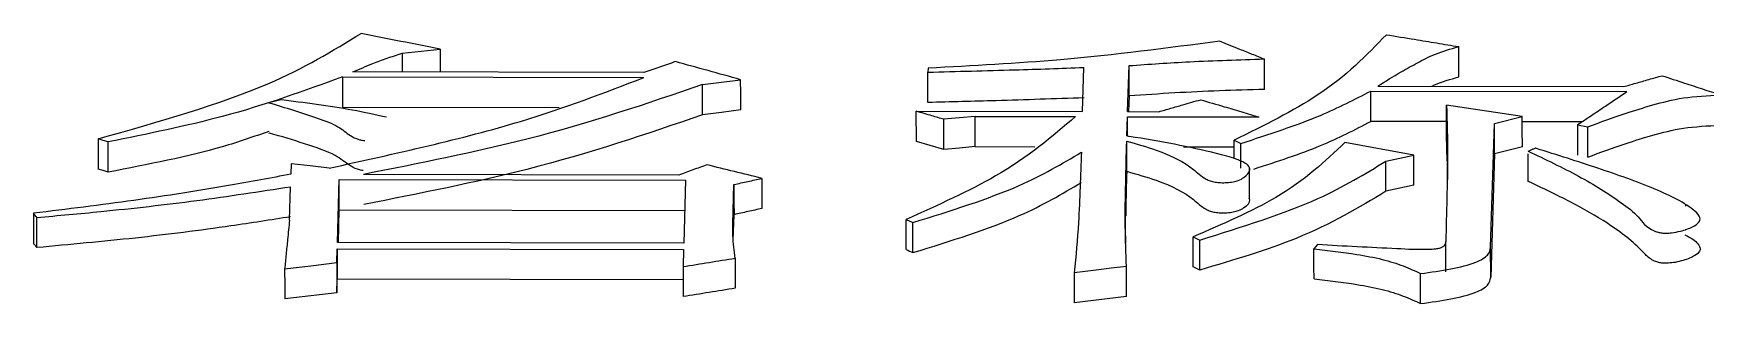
# Model space of a CAD drawing. Header units: millimetres. Extents: x 2448 to 4397, y 790 to 2168.
# Drawn here: x 2852.875 to 2857.575, y 2014.687 to 2015.447 of the extents above; entities that cross this region are included whole.
import ezdxf

# ---------------------------------------------------------------- set-up
doc = ezdxf.new("R2010")
doc.units = ezdxf.units.MM

msp = doc.modelspace()

# ---------------------------------------------------------------- linework, layer by layer
at = {"color": 7, "linetype": 'Continuous', "lineweight": 25}
for p, q in [((2856.8808, 2015.3247), (2856.8807, 2015.4101)), ((2854.5905, 2015.3372), (2853.7727, 2015.339)), ((2855.3892, 2015.3495), (2855.3888, 2015.3383)), ((2855.3889, 2015.253), (2855.3888, 2015.3383)), ((2855.8235, 2015.2274), (2855.8274, 2015.3513)), ((2855.95, 2015.2271), (2855.9541, 2015.3566)), ((2855.9542, 2015.2713), (2855.9541, 2015.3566)), ((2856.3345, 2015.2899), (2856.3344, 2015.3753)), ((2853.743, 2015.3251), (2854.59, 2015.3232)), ((2853.743, 2015.3251), (2853.7431, 2015.2398)), ((2854.7549, 2015.218), (2854.7548, 2015.3032)), ((2856.6533, 2015.2991), (2857.3445, 2015.2975)), ((2855.9542, 2015.2713), (2855.9528, 2015.2271)), ((2856.6334, 2015.1998), (2856.6333, 2015.285)), ((2856.6333, 2015.285), (2857.3537, 2015.2834)), ((2857.0595, 2015.2133), (2856.8463, 2015.245)), ((2856.8464, 2015.1598), (2856.8463, 2015.245)), ((2853.7431, 2015.2398), (2854.3522, 2015.2385)), ((2855.3562, 2015.2284), (2855.8235, 2015.2274)), ((2855.3563, 2015.1433), (2855.3562, 2015.2284)), ((2855.5213, 2015.2138), (2855.8035, 2015.2132)), ((2855.5214, 2015.1287), (2855.5213, 2015.2138)), ((2855.9479, 2015.1586), (2855.9496, 2015.2129)), ((2855.9496, 2015.2129), (2856.3195, 2015.2121)), ((2855.9497, 2015.1583), (2855.9496, 2015.2129)), ((2855.95, 2015.2271), (2856.0377, 2015.2269)), ((2856.8463, 2015.1993), (2856.6334, 2015.1998)), ((2856.981, 2015.1935), (2857.0595, 2015.2133)), ((2857.2269, 2015.1985), (2857.0595, 2015.1989)), ((2853.0561, 2015.1506), (2853.0562, 2015.0656)), ((2856.8479, 2015.0888), (2856.8464, 2015.1598)), ((2856.9705, 2014.8461), (2856.981, 2015.1935)), ((2856.9811, 2015.1084), (2856.981, 2015.1935)), ((2857.2145, 2015.1902), (2857.2436, 2015.1844)), ((2857.2145, 2015.1902), (2857.2147, 2015.1051)), ((2853.0851, 2015.0569), (2853.085, 2015.1419)), ((2855.4335, 2015.1204), (2855.3563, 2015.1433)), ((2855.5214, 2015.1287), (2855.6894, 2015.1283)), ((2855.9476, 2015.0592), (2855.9475, 2015.1443)), ((2856.2493, 2015.1271), (2856.1068, 2015.1274)), ((2856.2494, 2015.0946), (2856.2493, 2015.1465)), ((2856.2494, 2015.1465), (2856.2685, 2015.1378)), ((2856.2686, 2015.0682), (2856.2685, 2015.1378)), ((2856.7544, 2015.105), (2856.5607, 2015.14)), ((2856.6759, 2015.0879), (2856.7544, 2015.105)), ((2856.9811, 2015.1084), (2856.9706, 2014.7615)), ((2857.0596, 2015.1282), (2856.9811, 2015.1084)), ((2857.076, 2015.0309), (2857.076, 2015.1081)), ((2853.5992, 2015.0801), (2853.5983, 2015.051)), ((2856.2931, 2014.9836), (2856.293, 2015.0695)), ((2856.676, 2015.0029), (2856.6759, 2015.0878)), ((2853.5945, 2014.9219), (2853.5973, 2015.016)), ((2853.7289, 2014.8592), (2853.7342, 2015.0362)), ((2853.7342, 2015.0362), (2854.7077, 2015.034)), ((2854.6887, 2015.0487), (2853.8028, 2015.0506)), ((2854.7077, 2015.034), (2854.7024, 2014.857)), ((2854.8403, 2014.9103), (2854.8436, 2015.0221)), ((2856.7545, 2015.0201), (2856.6761, 2015.0029)), ((2857.5188, 2014.9612), (2857.5188, 2014.9662)), ((2852.8841, 2014.8446), (2852.884, 2014.9293)), ((2853.7316, 2014.8592), (2853.7343, 2014.9513)), ((2853.7343, 2014.9513), (2854.7052, 2014.9492)), ((2854.8416, 2014.8663), (2854.8438, 2014.9372)), ((2855.3275, 2014.924), (2855.3467, 2014.9151)), ((2855.3276, 2014.8393), (2855.3275, 2014.924)), ((2855.3468, 2014.8304), (2855.3467, 2014.9151)), ((2856.1342, 2014.7901), (2856.1341, 2014.8748)), ((2856.1341, 2014.8748), (2856.1533, 2014.8658)), ((2856.1534, 2014.7812), (2856.1533, 2014.8658)), ((2857.5189, 2014.8954), (2857.5189, 2014.8964)), ((2853.7272, 2014.8023), (2853.7284, 2014.8412)), ((2853.7284, 2014.8412), (2854.7019, 2014.8391)), ((2853.7284, 2014.8412), (2853.7285, 2014.7567)), ((2854.7024, 2014.857), (2853.7289, 2014.8592)), ((2854.7019, 2014.8391), (2854.7005, 2014.7911)), ((2856.4839, 2014.8531), (2856.4739, 2014.8412)), ((2856.8445, 2014.7767), (2856.8444, 2014.8613)), ((2856.9706, 2014.7615), (2856.9705, 2014.8461)), ((2853.7272, 2014.8023), (2853.7274, 2014.7177)), ((2854.8472, 2014.8148), (2854.8473, 2014.7303)), ((2855.8001, 2014.7737), (2855.8002, 2014.6892)), ((2855.9468, 2014.7069), (2855.9467, 2014.7914)), ((2856.1534, 2014.7812), (2856.1342, 2014.7901)), ((2853.7274, 2014.7177), (2853.7285, 2014.7567)), ((2853.7285, 2014.7567), (2854.7005, 2014.7545)), ((2855.9468, 2014.7069), (2855.8002, 2014.6892))]:
    msp.add_line(p, q, dxfattribs=at)
at = {"color": 7, "linetype": 'Continuous', "lineweight": 25, "flags": 128}
for points in [[(2853.9107, 2015.3917), (2853.9644, 2015.3971), (2854.0181, 2015.4026)], [(2853.9107, 2015.3917), (2853.9108, 2015.3439), (2853.9108, 2015.3387)], [(2854.0181, 2015.4026), (2854.0182, 2015.3547), (2854.0182, 2015.3385)], [(2854.7549, 2015.3032), (2854.8087, 2015.3101), (2854.8624, 2015.317)], [(2854.8625, 2015.2318), (2854.8625, 2015.2795), (2854.8624, 2015.317)], [(2853.5421, 2015.2539), (2853.5439, 2015.2544), (2853.5549, 2015.2575), (2853.5659, 2015.2607)], [(2854.8625, 2015.2318), (2854.8088, 2015.2249), (2854.755, 2015.218)], [(2855.5213, 2015.2138), (2855.4773, 2015.2096), (2855.4553, 2015.2076), (2855.4334, 2015.2055)], [(2855.4335, 2015.1204), (2855.4334, 2015.168), (2855.4334, 2015.2055)], [(2857.0596, 2015.1282), (2857.0595, 2015.1759), (2857.0595, 2015.2133)], [(2853.085, 2015.1419), (2853.0706, 2015.1462), (2853.0562, 2015.1506)], [(2857.2437, 2015.0993), (2857.2436, 2015.1315), (2857.2436, 2015.1579), (2857.2436, 2015.1844)], [(2855.5214, 2015.1287), (2855.4774, 2015.1245), (2855.4335, 2015.1204)], [(2856.7545, 2015.0201), (2856.7544, 2015.0676), (2856.7544, 2015.105)], [(2853.0851, 2015.0569), (2853.0707, 2015.0612), (2853.0563, 2015.0656)], [(2853.7059, 2015.0683), (2853.6526, 2015.0742), (2853.5992, 2015.0801)], [(2853.7343, 2014.9513), (2853.7342, 2014.9988), (2853.7342, 2015.0362)], [(2854.8436, 2015.0221), (2854.8437, 2014.9746), (2854.8438, 2014.9372)], [(2854.922, 2015.0394), (2854.9221, 2014.9919), (2854.9222, 2014.9545)], [(2852.8746, 2014.9412), (2852.8747, 2014.8937), (2852.8747, 2014.8565)], [(2855.3276, 2014.8393), (2855.3325, 2014.837), (2855.3374, 2014.8348), (2855.3468, 2014.8304)], [(2856.474, 2014.7566), (2856.4739, 2014.7908), (2856.4739, 2014.816), (2856.4739, 2014.8412)], [(2853.5807, 2014.7845), (2853.654, 2014.7934), (2853.7272, 2014.8023)], [(2853.5807, 2014.7845), (2853.5808, 2014.7372), (2853.5808, 2014.7)], [(2854.7005, 2014.7911), (2854.7006, 2014.7438), (2854.7006, 2014.7066)], [(2855.9467, 2014.7914), (2855.9042, 2014.7863), (2855.8617, 2014.7811), (2855.8001, 2014.7737)], [(2856.7737, 2014.687), (2856.7737, 2014.7115), (2856.7737, 2014.7359), (2856.7736, 2014.7715)], [(2853.7274, 2014.7177), (2853.6541, 2014.7089), (2853.5808, 2014.7)]]:
    msp.add_lwpolyline(points, dxfattribs=at)
at = {"color": 7, "linetype": 'Continuous', "lineweight": 25}
for points, knots in [([(2853.0561, 2015.1506), (2853.2282, 2015.1993), (2853.5322, 2015.2855), (2853.7159, 2015.3983), (2853.7956, 2015.4473)], [0, 0, 0, 0, 0.565913, 1, 1, 1, 1]), ([(2854.0181, 2015.4026), (2853.9811, 2015.41), (2853.9069, 2015.425), (2853.8327, 2015.4398), (2853.7956, 2015.4473)], [0, 0, 0, 0, 0.5, 1, 1, 1, 1]), ([(2856.6773, 2015.4437), (2856.6219, 2015.3857), (2856.5223, 2015.2816), (2856.3331, 2015.188), (2856.2493, 2015.1465)], [0, 0, 0, 0, 0.556661, 1, 1, 1, 1]), ([(2856.6773, 2015.4437), (2856.7038, 2015.4393), (2856.751, 2015.4316), (2856.8188, 2015.4204), (2856.8601, 2015.4135), (2856.8807, 2015.4101)], [0, 0, 0, 0, 0.391509, 0.695754, 1, 1, 1, 1]), ([(2853.7727, 2015.339), (2853.791, 2015.3469), (2853.8216, 2015.36), (2853.868, 2015.3775), (2853.8965, 2015.3869), (2853.9107, 2015.3917)], [0, 0, 0, 0, 0.4263958, 0.7128373, 1, 1, 1, 1]), ([(2856.2094, 2015.4255), (2856.0619, 2015.4059), (2855.7971, 2015.3709), (2855.5144, 2015.3561), (2855.3892, 2015.3495)], [0, 0, 0, 0, 0.5569614, 1, 1, 1, 1]), ([(2856.2094, 2015.4254), (2856.2279, 2015.418), (2856.258, 2015.406), (2856.2997, 2015.3892), (2856.3228, 2015.3799), (2856.3344, 2015.3753)], [0, 0, 0, 0, 0.445196, 0.722598, 1, 1, 1, 1]), ([(2856.6533, 2015.2991), (2856.6748, 2015.3125), (2856.7102, 2015.3347), (2856.7647, 2015.3645), (2856.8121, 2015.39), (2856.8577, 2015.4034), (2856.8807, 2015.4101)], [0, 0, 0, 0, 0.337572, 0.556683, 0.776863, 1, 1, 1, 1]), ([(2854.6791, 2015.3678), (2854.6643, 2015.3627), (2854.6348, 2015.3525), (2854.6052, 2015.3423), (2854.5905, 2015.3372)], [0, 0, 0, 0, 0.499998, 1, 1, 1, 1]), ([(2854.8624, 2015.317), (2854.8319, 2015.3255), (2854.7708, 2015.3425), (2854.7096, 2015.3593), (2854.6791, 2015.3678)], [0, 0, 0, 0, 0.5, 1, 1, 1, 1]), ([(2855.3888, 2015.3383), (2855.4702, 2015.3403), (2855.6166, 2015.3439), (2855.7625, 2015.349), (2855.8274, 2015.3513)], [0, 0, 0, 0, 0.555754, 1, 1, 1, 1]), ([(2855.9541, 2015.3566), (2856.0106, 2015.3606), (2856.1361, 2015.3693), (2856.264, 2015.3732), (2856.3344, 2015.3753)], [0, 0, 0, 0, 0.4498456, 1, 1, 1, 1]), ([(2853.743, 2015.3251), (2853.6361, 2015.2858), (2853.4435, 2015.2149), (2853.1954, 2015.1644), (2853.085, 2015.1419)], [0, 0, 0, 0, 0.554947, 1, 1, 1, 1]), ([(2853.7059, 2015.0683), (2853.8934, 2015.1094), (2854.2252, 2015.1822), (2854.4794, 2015.2805), (2854.59, 2015.3232)], [0, 0, 0, 0, 0.565308, 1, 1, 1, 1]), ([(2854.7549, 2015.3032), (2854.5976, 2015.2493), (2854.3144, 2015.152), (2853.9603, 2015.0819), (2853.8027, 2015.0506)], [0, 0, 0, 0, 0.5550598, 1, 1, 1, 1]), ([(2856.3345, 2015.2899), (2856.2501, 2015.2872), (2856.1223, 2015.283), (2855.9969, 2015.2743), (2855.9542, 2015.2713)], [0, 0, 0, 0, 0.659867, 1, 1, 1, 1]), ([(2856.8053, 2015.2987), (2856.8086, 2015.3004), (2856.8286, 2015.3104), (2856.857, 2015.3182), (2856.8808, 2015.3247)], [0, 0, 0, 0, 0.165257, 1, 1, 1, 1]), ([(2857.3445, 2015.2975), (2857.3557, 2015.3007), (2857.3793, 2015.3074), (2857.4154, 2015.3177), (2857.4401, 2015.3247), (2857.4525, 2015.3282)], [0, 0, 0, 0, 0.3124587, 0.6562293, 1, 1, 1, 1]), ([(2857.4525, 2015.3282), (2857.4735, 2015.3213), (2857.5112, 2015.309), (2857.5658, 2015.291), (2857.5995, 2015.28), (2857.6163, 2015.2744)], [0, 0, 0, 0, 0.38355, 0.691775, 1, 1, 1, 1]), ([(2853.5363, 2015.2522), (2853.5825, 2015.2383), (2853.6518, 2015.2173), (2853.7338, 2015.1867), (2853.7572, 2015.1637), (2853.781, 2015.1507), (2853.7973, 2015.1465), (2853.8035, 2015.146), (2853.806, 2015.1458)], [0, 0, 0, 0, 0.443256, 0.664593, 0.858762, 0.956228, 0.981842, 1, 1, 1, 1]), ([(2853.8671, 2015.2113), (2853.8356, 2015.2183), (2853.7422, 2015.239), (2853.6361, 2015.2521), (2853.5659, 2015.2607)], [0, 0, 0, 0, 0.337667, 1, 1, 1, 1]), ([(2855.8275, 2015.266), (2855.7451, 2015.2632), (2855.5991, 2015.2581), (2855.4527, 2015.2546), (2855.3889, 2015.253)], [0, 0, 0, 0, 0.564211, 1, 1, 1, 1]), ([(2856.0377, 2015.2269), (2856.0489, 2015.2301), (2856.0714, 2015.2366), (2856.1107, 2015.2479), (2856.1388, 2015.2559), (2856.1555, 2015.2607)], [0, 0, 0, 0, 0.28642, 0.572841, 1, 1, 1, 1]), ([(2856.1555, 2015.2607), (2856.1776, 2015.2541), (2856.216, 2015.2428), (2856.2707, 2015.2266), (2856.3033, 2015.2169), (2856.3195, 2015.2121)], [0, 0, 0, 0, 0.404353, 0.702177, 1, 1, 1, 1]), ([(2856.2685, 2015.1378), (2856.3468, 2015.1632), (2856.4856, 2015.2082), (2856.5884, 2015.2617), (2856.6333, 2015.285)], [0, 0, 0, 0, 0.563464, 1, 1, 1, 1]), ([(2856.8463, 2015.245), (2856.848, 2015.1975), (2856.851, 2015.1111), (2856.8472, 2014.983), (2856.8453, 2014.9018), (2856.8444, 2014.8613)], [0, 0, 0, 0, 0.378536, 0.689262, 1, 1, 1, 1]), ([(2857.2145, 2015.1902), (2857.2276, 2015.199), (2857.2538, 2015.2166), (2857.3002, 2015.2477), (2857.3335, 2015.2699), (2857.3537, 2015.2834)], [0, 0, 0, 0, 0.281753, 0.563506, 1, 1, 1, 1]), ([(2857.2436, 2015.1844), (2857.2788, 2015.1974), (2857.337, 2015.2189), (2857.4254, 2015.2462), (2857.5092, 2015.2685), (2857.5803, 2015.2724), (2857.6163, 2015.2744)], [0, 0, 0, 0, 0.334641, 0.552752, 0.773699, 1, 1, 1, 1]), ([(2854.755, 2015.218), (2854.5977, 2015.1641), (2854.3144, 2015.067), (2853.9604, 2014.9969), (2853.8028, 2014.9658)], [0, 0, 0, 0, 0.554998, 1, 1, 1, 1]), ([(2855.8035, 2015.2132), (2855.7372, 2015.1563), (2855.6178, 2015.054), (2855.4167, 2014.964), (2855.3274, 2014.924)], [0, 0, 0, 0, 0.556005, 1, 1, 1, 1]), ([(2855.4334, 2015.2055), (2855.4223, 2015.2088), (2855.4039, 2015.2142), (2855.3782, 2015.2219), (2855.3635, 2015.2262), (2855.3562, 2015.2284)], [0, 0, 0, 0, 0.429625, 0.714813, 1, 1, 1, 1]), ([(2856.3052, 2015.0657), (2856.3703, 2015.0869), (2856.4959, 2015.1278), (2856.5888, 2015.1764), (2856.6334, 2015.1998)], [0, 0, 0, 0, 0.519208, 1, 1, 1, 1]), ([(2853.5364, 2015.1716), (2853.494, 2015.1567), (2853.364, 2015.111), (2853.1974, 2015.0787), (2853.0851, 2015.0569)], [0, 0, 0, 0, 0.325954, 1, 1, 1, 1]), ([(2853.8011, 2015.0613), (2853.7998, 2015.0615), (2853.7938, 2015.0622), (2853.7787, 2015.0669), (2853.7543, 2015.0811), (2853.7224, 2015.1087), (2853.6362, 2015.1372), (2853.5717, 2015.1574), (2853.5369, 2015.1669), (2853.5364, 2015.1671)], [0, 0, 0, 0, 0.0099124, 0.0448245, 0.1433349, 0.360611, 0.6772081, 0.995482, 1, 1, 1, 1]), ([(2855.9475, 2015.1443), (2855.9759, 2015.1361), (2856.0533, 2015.1139), (2856.1268, 2015.0762), (2856.1573, 2015.0439), (2856.181, 2015.0322), (2856.1954, 2015.0286), (2856.2118, 2015.0271), (2856.2296, 2015.0272), (2856.2472, 2015.0293), (2856.2646, 2015.0342), (2856.2832, 2015.0454), (2856.2963, 2015.0599), (2856.2906, 2015.0767), (2856.2638, 2015.092), (2856.1612, 2015.1214), (2856.0486, 2015.1421), (2855.9559, 2015.1573), (2855.9479, 2015.1586)], [0, 0, 0, 0, 0.105876, 0.28817, 0.371965, 0.390466, 0.405846, 0.421221, 0.437388, 0.455073, 0.472533, 0.500003, 0.561683, 0.596301, 0.64035, 0.708405, 0.975073, 1, 1, 1, 1]), ([(2857.2437, 2015.0993), (2857.2789, 2015.1123), (2857.3371, 2015.1338), (2857.4255, 2015.161), (2857.5093, 2015.1833), (2857.5804, 2015.1872), (2857.6164, 2015.1892)], [0, 0, 0, 0, 0.334561, 0.552641, 0.7736, 1, 1, 1, 1]), ([(2855.3467, 2014.9151), (2855.453, 2014.9482), (2855.6412, 2015.0069), (2855.7657, 2015.0807), (2855.8199, 2015.1129)], [0, 0, 0, 0, 0.564719, 1, 1, 1, 1]), ([(2855.82, 2015.1129), (2855.8188, 2015.0801), (2855.8164, 2015.0147), (2855.8122, 2014.9019), (2855.8046, 2014.8209), (2855.8001, 2014.7737)], [0, 0, 0, 0, 0.29455, 0.5891, 1, 1, 1, 1]), ([(2855.9467, 2014.7914), (2855.9453, 2014.8294), (2855.9426, 2014.9083), (2855.9444, 2015.026), (2855.9465, 2015.1048), (2855.9475, 2015.1443)], [0, 0, 0, 0, 0.317111, 0.658541, 1, 1, 1, 1]), ([(2856.5607, 2015.14), (2856.5049, 2015.0873), (2856.4046, 2014.9923), (2856.2173, 2014.9109), (2856.1341, 2014.8748)], [0, 0, 0, 0, 0.555162, 1, 1, 1, 1]), ([(2856.8478, 2015.1159), (2856.8477, 2015.1153), (2856.8476, 2015.109), (2856.8488, 2015.0384), (2856.8482, 2015.0179), (2856.8479, 2015.006)], [0, 0, 0, 0, 0.041462, 0.444291, 1, 1, 1, 1]), ([(2857.0759, 2015.1159), (2857.1244, 2015.0929), (2857.2214, 2015.0469), (2857.3212, 2014.9839), (2857.39, 2014.9321), (2857.4056, 2014.9005), (2857.4405, 2014.8877), (2857.4515, 2014.8856), (2857.4649, 2014.885), (2857.4833, 2014.8864), (2857.5104, 2014.8919), (2857.5375, 2014.9018), (2857.5578, 2014.915), (2857.5614, 2014.9307), (2857.5288, 2014.9649), (2857.4315, 2015.0128), (2857.2715, 2015.0687), (2857.1565, 2015.1057), (2857.0968, 2015.1241), (2857.0956, 2015.1245)], [0, 0, 0, 0, 0.146953, 0.294102, 0.367641, 0.441186, 0.449165, 0.455912, 0.462689, 0.471926, 0.488118, 0.516365, 0.539487, 0.562774, 0.594906, 0.721713, 0.858256, 0.997261, 1, 1, 1, 1]), ([(2857.076, 2015.1159), (2857.0776, 2015.1166), (2857.0817, 2015.1184), (2857.0883, 2015.1213), (2857.0932, 2015.1234), (2857.0956, 2015.1245)], [0, 0, 0, 0, 0.25465, 0.627967, 1, 1, 1, 1]), ([(2854.7674, 2015.0775), (2854.7543, 2015.0727), (2854.7281, 2015.0631), (2854.7018, 2015.0535), (2854.6887, 2015.0487)], [0, 0, 0, 0, 0.499998, 1, 1, 1, 1]), ([(2854.922, 2015.0394), (2854.8963, 2015.0458), (2854.8447, 2015.0585), (2854.7932, 2015.0712), (2854.7674, 2015.0775)], [0, 0, 0, 0, 0.5, 1, 1, 1, 1]), ([(2855.9476, 2015.0592), (2855.9465, 2015.022), (2855.9452, 2014.9807), (2855.9448, 2014.9384), (2855.9447, 2014.9342)], [0, 0, 0, 0, 0.900022, 1, 1, 1, 1]), ([(2855.9476, 2015.0592), (2855.9761, 2015.0511), (2856.0534, 2015.029), (2856.127, 2014.9913), (2856.1574, 2014.9589), (2856.1813, 2014.9472), (2856.1957, 2014.9438), (2856.2121, 2014.9422), (2856.2299, 2014.9424), (2856.2476, 2014.9445), (2856.265, 2014.9495), (2856.2832, 2014.9608), (2856.297, 2014.9732), (2856.2923, 2014.9822), (2856.2914, 2014.984)], [0, 0, 0, 0, 0.1833239, 0.4984538, 0.64401, 0.6758858, 0.7024753, 0.729052, 0.7571201, 0.7878028, 0.818026, 0.8659481, 0.9737289, 1, 1, 1, 1]), ([(2856.1533, 2014.8658), (2856.2718, 2014.9029), (2856.4818, 2014.9685), (2856.617, 2015.0516), (2856.6759, 2015.0879)], [0, 0, 0, 0, 0.564605, 1, 1, 1, 1]), ([(2853.5983, 2015.051), (2853.542, 2015.0406), (2853.3984, 2015.0138), (2853.1579, 2014.9759), (2852.9692, 2014.9528), (2852.8746, 2014.9412)], [0, 0, 0, 0, 0.243138, 0.620388, 1, 1, 1, 1]), ([(2852.884, 2014.9293), (2852.944, 2014.9348), (2853.0959, 2014.9485), (2853.3365, 2014.9757), (2853.5102, 2015.0025), (2853.5973, 2015.016)], [0, 0, 0, 0, 0.245382, 0.621267, 1, 1, 1, 1]), ([(2854.8436, 2015.0221), (2854.8567, 2015.025), (2854.8828, 2015.0307), (2854.909, 2015.0365), (2854.922, 2015.0394)], [0, 0, 0, 0, 0.5, 1, 1, 1, 1]), ([(2855.3468, 2014.8304), (2855.4531, 2014.8635), (2855.6413, 2014.922), (2855.7658, 2014.9958), (2855.82, 2015.0279)], [0, 0, 0, 0, 0.564789, 1, 1, 1, 1]), ([(2857.5167, 2014.8803), (2857.5208, 2014.8784), (2857.5406, 2014.8688), (2857.5578, 2014.8531), (2857.5608, 2014.8345), (2857.5445, 2014.8203), (2857.5187, 2014.8098), (2857.4918, 2014.8032), (2857.4732, 2014.8008), (2857.4581, 2014.8004), (2857.4453, 2014.8018), (2857.4315, 2014.8059), (2857.4132, 2014.8162), (2857.3798, 2014.8541), (2857.3101, 2014.909), (2857.1961, 2014.974), (2857.1161, 2015.0119), (2857.076, 2015.0309)], [0, 0, 0, 0, 0.019708, 0.096035, 0.132435, 0.169045, 0.216261, 0.241289, 0.2592, 0.270588, 0.282081, 0.295224, 0.319913, 0.379061, 0.615202, 0.807013, 1, 1, 1, 1]), ([(2856.676, 2015.0029), (2856.5997, 2014.9568), (2856.462, 2014.8738), (2856.2485, 2014.8097), (2856.1534, 2014.7812)], [0, 0, 0, 0, 0.554513, 1, 1, 1, 1]), ([(2852.884, 2014.9293), (2852.8832, 2014.9303), (2852.8812, 2014.9328), (2852.8781, 2014.9368), (2852.8758, 2014.9397), (2852.8746, 2014.9412)], [0, 0, 0, 0, 0.25, 0.625, 1, 1, 1, 1]), ([(2853.5974, 2014.9312), (2853.5417, 2014.9224), (2853.3997, 2014.9), (2853.162, 2014.87), (2852.9769, 2014.8531), (2852.8841, 2014.8446)], [0, 0, 0, 0, 0.242998, 0.620258, 1, 1, 1, 1]), ([(2853.5945, 2014.9219), (2853.5926, 2014.9037), (2853.5894, 2014.8719), (2853.5848, 2014.8261), (2853.5821, 2014.7984), (2853.5807, 2014.7845)], [0, 0, 0, 0, 0.399626, 0.699812, 1, 1, 1, 1]), ([(2854.9222, 2014.9545), (2854.9091, 2014.9517), (2854.883, 2014.9459), (2854.8568, 2014.9401), (2854.8438, 2014.9372)], [0, 0, 0, 0, 0.499999, 1, 1, 1, 1]), ([(2855.9449, 2014.8576), (2855.9447, 2014.8685), (2855.9444, 2014.8896), (2855.9444, 2014.9158), (2855.9444, 2014.9187), (2855.9444, 2014.9217), (2855.9444, 2014.9258), (2855.9445, 2014.9307), (2855.9446, 2014.9346)], [0, 0, 0, 0, 0.297591, 0.58032, 0.724801, 0.751387, 0.803135, 1, 1, 1, 1]), ([(2854.8472, 2014.8148), (2854.8458, 2014.8252), (2854.843, 2014.8463), (2854.8402, 2014.8781), (2854.8403, 2014.8995), (2854.8403, 2014.9103)], [0, 0, 0, 0, 0.324082, 0.66195, 1, 1, 1, 1]), ([(2852.8841, 2014.8446), (2852.8825, 2014.8466), (2852.8794, 2014.8506), (2852.8763, 2014.8545), (2852.8747, 2014.8565)], [0, 0, 0, 0, 0.500003, 1, 1, 1, 1]), ([(2856.4739, 2014.8412), (2856.5145, 2014.8364), (2856.581, 2014.8285), (2856.6668, 2014.8125), (2856.7264, 2014.7935), (2856.758, 2014.7788), (2856.7736, 2014.7715)], [0, 0, 0, 0, 0.347697, 0.569461, 0.786614, 1, 1, 1, 1]), ([(2856.8443, 2014.8613), (2856.8437, 2014.8575), (2856.8427, 2014.852), (2856.8349, 2014.8456), (2856.8265, 2014.8423), (2856.8134, 2014.8398), (2856.7729, 2014.8377), (2856.6989, 2014.8419), (2856.5951, 2014.8465), (2856.521, 2014.8509), (2856.4839, 2014.8531)], [0, 0, 0, 0, 0.082179, 0.117766, 0.146784, 0.175781, 0.224844, 0.445452, 0.72263, 1, 1, 1, 1]), ([(2856.7736, 2014.7715), (2856.8316, 2014.7797), (2856.9111, 2014.7909), (2856.9666, 2014.8232), (2856.9692, 2014.8385), (2856.9705, 2014.8461)], [0, 0, 0, 0, 0.575059, 0.789319, 1, 1, 1, 1]), ([(2854.7005, 2014.7911), (2854.7249, 2014.7951), (2854.7739, 2014.803), (2854.8228, 2014.8109), (2854.8472, 2014.8148)], [0, 0, 0, 0, 0.499999, 1, 1, 1, 1]), ([(2854.8473, 2014.7303), (2854.8229, 2014.7263), (2854.774, 2014.7184), (2854.7251, 2014.7105), (2854.7006, 2014.7066)], [0, 0, 0, 0, 0.5, 1, 1, 1, 1]), ([(2856.474, 2014.7566), (2856.5146, 2014.7518), (2856.5811, 2014.744), (2856.6669, 2014.7279), (2856.7265, 2014.709), (2856.7581, 2014.6943), (2856.7737, 2014.687)], [0, 0, 0, 0, 0.347793, 0.569583, 0.786699, 1, 1, 1, 1]), ([(2856.7737, 2014.687), (2856.8317, 2014.6952), (2856.9112, 2014.7063), (2856.9667, 2014.7386), (2856.9693, 2014.7539), (2856.9706, 2014.7615)], [0, 0, 0, 0, 0.575264, 0.789452, 1, 1, 1, 1])]:
    msp.add_open_spline(points, degree=3, knots=knots, dxfattribs=at)

doc.saveas('drawing.dxf')
